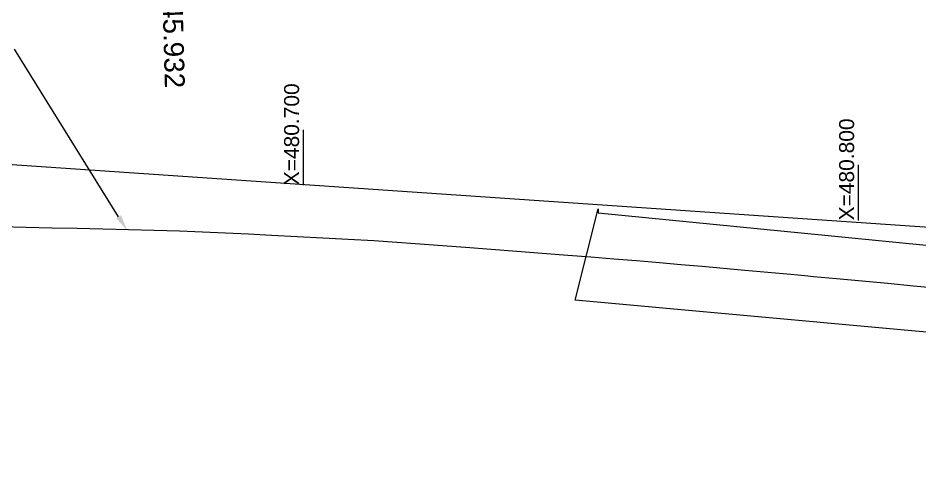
# Model space of a CAD drawing. Header units: metres. Extents: x -4 to 509425, y 7549 to 4732445.
# Drawn here: x 480648.6 to 480811.1, y 4719167.5 to 4719247.8 of the extents above; entities that cross this region are included whole.
import ezdxf
from ezdxf.enums import TextEntityAlignment as Align

# ---------------------------------------------------------------- set-up
doc = ezdxf.new("R2010")
doc.units = ezdxf.units.M
doc.header["$LTSCALE"] = 0.01
doc.header["$MEASUREMENT"] = 0
doc.layers.get('0').update_dxf_attribs({"lineweight": 0})
for name, color, linetype in [('----TREN TAV AVE', 4, 'Continuous'), ('322308300149-PRV-PLA-PT-TRA-220201-XREF_PLANTA_1000$0$C-RAIL-TEXT-FFCC', 7, 'Continuous'), ('322308300149-PRV-PLA-PT-URB-220600-XREF_VIALES_1000$0$C-G-GRID-PAR', 252, 'Continuous'), ('322308300149-PRV-PLA-PT-URB-220600-XREF_VIALES_1000$0$C-ROAD-FRAIM-PAR', 1, 'Continuous'), ('322308300149-PRV-PLA-PT-URB-220600-XREF_VIALES_1000$0$C-ROAD-TEXT-INFO-H030 CE-MD-214_5', 1, 'Continuous'), ('Ferrovias convencionales CyL', 3, 'Continuous')]:
    doc.layers.add(name, color=color, linetype=linetype)
doc.layers.add('Ferrocarril electrificado tranvía o trolebus__ptw_', color=8, linetype='Continuous', lineweight=0)
doc.styles.add('322308300149-PRV-PLA-PT-URB-220600-XREF_VIALES_1000$0$Standard', font='arial.ttf')

# ---------------------------------------------------------------- blocks, each defined once
blk = doc.blocks.new('veintidos')
at = {"layer": 'Ferrocarril electrificado tranvía o trolebus__ptw_', "linetype": 'Continuous', "flags": 128}
blk.add_lwpolyline([(480753.05, 4719212.75), (481073.01, 4719181.24), (481072.67, 4719167.53), (480748.94, 4719196.99), (480753.05, 4719213.44), (480753.05, 4719212.75)], dxfattribs=at)
blk.add_lwpolyline([(480753.05, 4719212.75), (481073.01, 4719181.24), (481072.67, 4719167.53), (480748.94, 4719196.99), (480753.05, 4719213.44), (480753.05, 4719212.75)], dxfattribs=at)

msp = doc.modelspace()

# ---------------------------------------------------------------- linework, layer by layer
at = {"layer": '----TREN TAV AVE'}
msp.add_polyline3d([(480645.396, 4719210.244, 681.52), (480650.008, 4719210.142, 681.563), (480654.619, 4719210.04, 681.419), (480659.23, 4719209.938, 681.516), (480663.841, 4719209.828, 681.554), (480668.451, 4719209.718, 681.525), (480673.062, 4719209.609, 681.516), (480677.672, 4719209.499, 681.468), (480681.81, 4719209.306, 681.447), (480685.948, 4719209.113, 681.491), (480690.086, 4719208.92, 681.456), (480694.224, 4719208.727, 681.458), (480698.836, 4719208.476, 681.459), (480703.449, 4719208.224, 681.529), (480708.061, 4719207.973, 681.574), (480712.674, 4719207.721, 681.616), (480716.8, 4719207.432, 681.648), (480720.926, 4719207.143, 681.652), (480725.052, 4719206.854, 681.671), (480729.178, 4719206.564, 681.634), (480733.791, 4719206.206, 681.615), (480738.404, 4719205.849, 681.603), (480743.017, 4719205.491, 681.558), (480747.629, 4719205.133, 681.559), (480751.756, 4719204.796, 681.564), (480755.882, 4719204.459, 681.526), (480760.008, 4719204.122, 681.555), (480764.135, 4719203.785, 681.58), (480767.984, 4719203.443, 681.596), (480771.834, 4719203.101, 681.63), (480775.684, 4719202.758, 681.654), (480779.534, 4719202.416, 681.652), (480783.652, 4719202.039, 681.683), (480787.77, 4719201.662, 681.671), (480790.339, 4719201.427, 681.655), (480791.888, 4719201.285, 681.655), (480796.006, 4719200.908, 681.653), (480800.635, 4719200.473, 681.646), (480805.264, 4719200.037, 681.646), (480809.892, 4719199.601, 681.581), (480814.522, 4719199.166, 681.592)], dxfattribs=at)
at = {"layer": '322308300149-PRV-PLA-PT-TRA-220201-XREF_PLANTA_1000$0$C-RAIL-TEXT-FFCC', "color": 3}
msp.add_lwpolyline([(480666.683, 4719212.018), (480647.902, 4719242.201)], dxfattribs=at)
msp.add_lwpolyline([(480666.683, 4719212.018), (480647.902, 4719242.201)], dxfattribs=at)
msp.add_solid([(480667.107, 4719212.282), (480668.268, 4719209.47), (480666.258, 4719211.753)], dxfattribs=at)
msp.add_solid([(480667.107, 4719212.282), (480668.268, 4719209.47), (480666.258, 4719211.753)], dxfattribs=at)
at = {"layer": '322308300149-PRV-PLA-PT-URB-220600-XREF_VIALES_1000$0$C-G-GRID-PAR', "lineweight": -3, "flags": 128}
for points in [[(480700, 4719217.68), (480700, 4719227.68)], [(480800, 4719211.363), (480800, 4719221.363)]]:
    msp.add_lwpolyline(points, dxfattribs=at)
at = {"layer": '322308300149-PRV-PLA-PT-URB-220600-XREF_VIALES_1000$0$C-ROAD-FRAIM-PAR', "lineweight": -3, "flags": 128}
msp.add_lwpolyline([(480453.999, 4719234.591), (481202.263, 4719183.59), (481219.264, 4719433.011), (480471, 4719484.012), (480453.999, 4719234.591)], dxfattribs=at)
at = {"layer": 'Ferrovias convencionales CyL'}
msp.add_polyline3d([(480645.396, 4719210.244, 681.52), (480650.008, 4719210.142, 681.563), (480654.619, 4719210.04, 681.419), (480659.23, 4719209.938, 681.516), (480663.841, 4719209.828, 681.554), (480668.451, 4719209.718, 681.525), (480673.062, 4719209.609, 681.516), (480677.672, 4719209.499, 681.468), (480681.81, 4719209.306, 681.447), (480685.948, 4719209.113, 681.491), (480690.086, 4719208.92, 681.456), (480694.224, 4719208.727, 681.458), (480698.836, 4719208.476, 681.459), (480703.449, 4719208.224, 681.529), (480708.061, 4719207.973, 681.574), (480712.674, 4719207.721, 681.616), (480716.8, 4719207.432, 681.648), (480720.926, 4719207.143, 681.652), (480725.052, 4719206.854, 681.671), (480729.178, 4719206.564, 681.634), (480733.791, 4719206.206, 681.615), (480738.404, 4719205.849, 681.603), (480743.017, 4719205.491, 681.558), (480747.629, 4719205.133, 681.559), (480751.756, 4719204.796, 681.564), (480755.882, 4719204.459, 681.526), (480760.008, 4719204.122, 681.555), (480764.135, 4719203.785, 681.58), (480767.984, 4719203.443, 681.596), (480771.834, 4719203.101, 681.63), (480775.684, 4719202.758, 681.654), (480779.534, 4719202.416, 681.652), (480783.652, 4719202.039, 681.683), (480787.77, 4719201.662, 681.671), (480790.339, 4719201.427, 681.655), (480791.888, 4719201.285, 681.655), (480796.006, 4719200.908, 681.653), (480800.635, 4719200.473, 681.646), (480805.264, 4719200.037, 681.646), (480809.892, 4719199.601, 681.581), (480814.522, 4719199.166, 681.592)], dxfattribs=at)

# ---------------------------------------------------------------- block references
msp.add_blockref('veintidos', (0, 0))

# ---------------------------------------------------------------- texts
at = {"layer": '322308300149-PRV-PLA-PT-URB-220600-XREF_VIALES_1000$0$C-G-GRID-PAR', "style": '322308300149-PRV-PLA-PT-URB-220600-XREF_VIALES_1000$0$Standard'}
for s, p in [('X=480.700', (480700, 4719217.681)), ('X=480.800', (480800, 4719211.364))]:
    msp.add_text(s, height=2.7, rotation=90, dxfattribs=at).set_placement(p, align=Align.BOTTOM_LEFT)
at = {"layer": '322308300149-PRV-PLA-PT-URB-220600-XREF_VIALES_1000$0$C-ROAD-TEXT-INFO-H030 CE-MD-214_5', "style": '322308300149-PRV-PLA-PT-URB-220600-XREF_VIALES_1000$0$Standard'}
msp.add_text('0+045.932', height=3.6, rotation=271.53114, dxfattribs=at).set_placement((480676.186, 4719259.041), align=Align.MIDDLE_LEFT)

doc.saveas('drawing.dxf')
